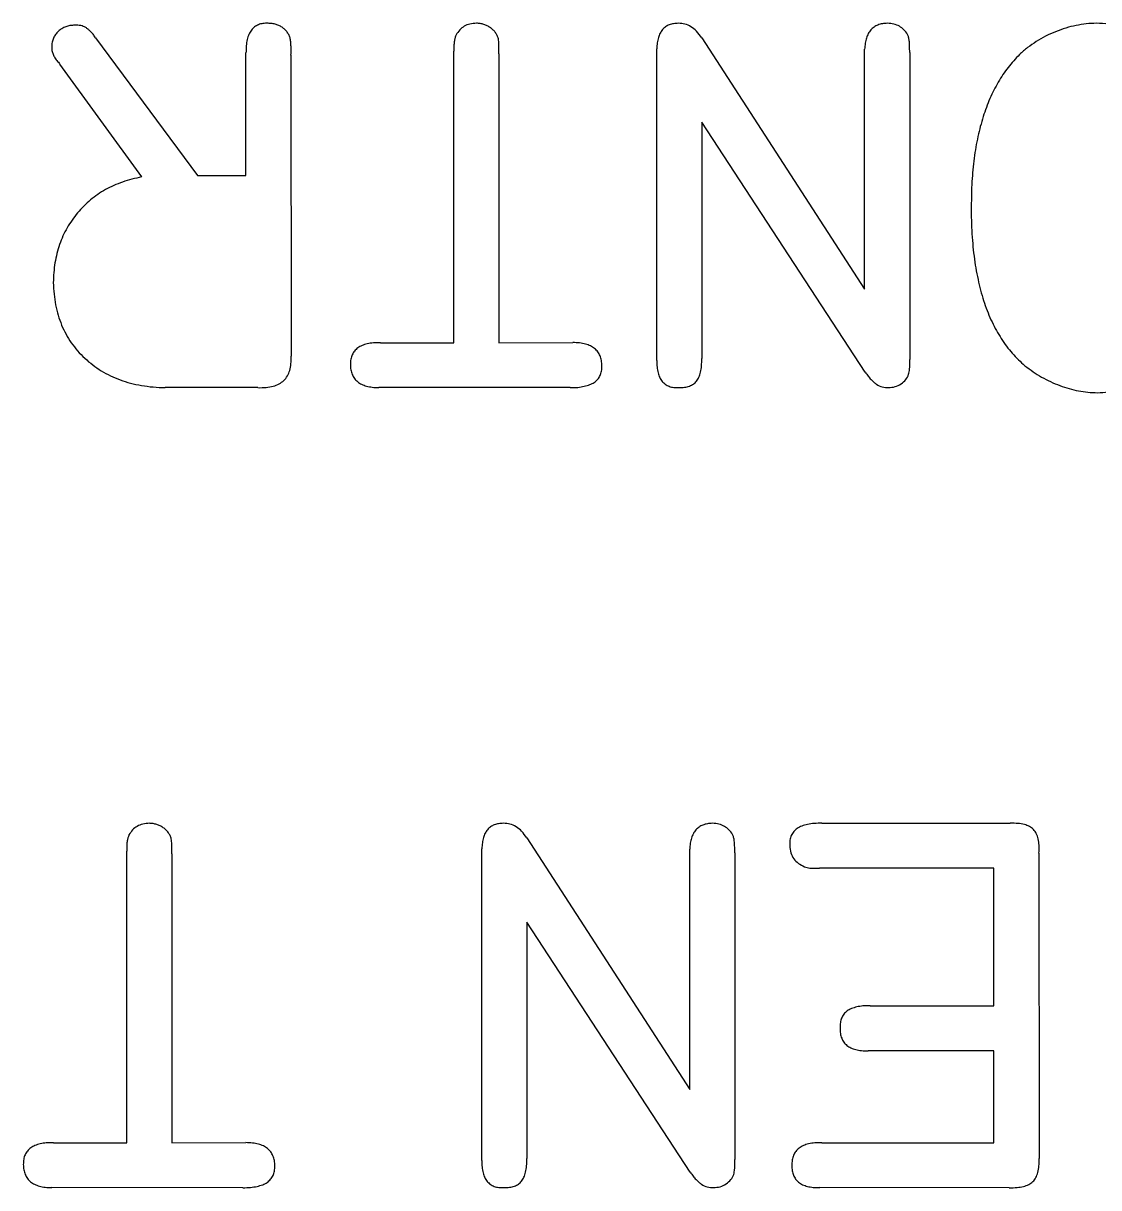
# Model space of a CAD drawing. Header units: inches. Extents: x -1 to 0.8, y -5.15 to 0.
# Drawn here: x 0.0142 to 0.398, y -2.4908 to -2.0751 of the extents above; entities that cross this region are included whole.
import ezdxf

# ---------------------------------------------------------------- set-up
doc = ezdxf.new("R2010")
doc.units = ezdxf.units.IN
doc.layers.get('0').update_dxf_attribs({"linetype": 'CONTINUOUS'})

msp = doc.modelspace()

# ---------------------------------------------------------------- linework, layer by layer
for p, q in [((0.03997, -2.0802, 0), (0.07634, -2.12937, 0)), ((0.25635, -2.08023, 0), (0.3145, -2.17006, 0)), ((0.09365, -2.12937, 0), (0.09365, -2.08561, 0)), ((0.10972, -2.08639, 0), (0.10975, -2.19389, 0)), ((0.16787, -2.18911, 0), (0.16787, -2.08496, 0)), ((0.18394, -2.08595, 0), (0.18394, -2.18911, 0)), ((0.24028, -2.19548, 0), (0.24031, -2.08414, 0)), ((0.3145, -2.17006, 0), (0.3145, -2.08434, 0)), ((0.33057, -2.08555, 0), (0.3306, -2.19508, 0)), ((0.05645, -2.12994, 0), (0.02718, -2.08966, 0)), ((0.25635, -2.11037, 0), (0.25638, -2.19474, 0)), ((0.3147, -2.19961, 0), (0.25635, -2.11037, 0)), ((0.07634, -2.12937, 0), (0.09365, -2.12937, 0)), ((0.14167, -2.18911, 0), (0.16787, -2.18911, 0)), ((0.18394, -2.18911, 0), (0.21036, -2.18908, 0)), ((0.09791, -2.20517, 0), (0.06483, -2.20515, 0)), ((0.20935, -2.20517, 0), (0.14111, -2.20515, 0)), ((0.39756, -2.20698, 0), (0.39758, -2.20696, 0)), ((0.29927, -2.36073, 0), (0.36649, -2.36073, 0)), ((0.17783, -2.48115, 0), (0.17786, -2.36981, 0)), ((0.19389, -2.3659, 0), (0.25205, -2.45573, 0)), ((0.05111, -2.47478, 0), (0.05111, -2.37063, 0)), ((0.06718, -2.37162, 0), (0.06718, -2.47478, 0)), ((0.25205, -2.45573, 0), (0.25205, -2.37001, 0)), ((0.26811, -2.37122, 0), (0.26814, -2.48075, 0)), ((0.37673, -2.37138, 0), (0.37676, -2.48038, 0)), ((0.36066, -2.3768, 0), (0.29832, -2.3768, 0)), ((0.36066, -2.4259, 0), (0.36066, -2.3768, 0)), ((0.19389, -2.39604, 0), (0.19392, -2.48041, 0)), ((0.25224, -2.48528, 0), (0.19389, -2.39604, 0)), ((0.31648, -2.4259, 0), (0.36066, -2.4259, 0)), ((0.36066, -2.44197, 0), (0.31572, -2.44197, 0)), ((0.36066, -2.47478, 0), (0.36066, -2.44197, 0)), ((0.02491, -2.47478, 0), (0.05111, -2.47478, 0)), ((0.06718, -2.47478, 0), (0.0936, -2.47475, 0)), ((0.29927, -2.47478, 0), (0.36066, -2.47478, 0)), ((0.09259, -2.49085, 0), (0.02435, -2.49082, 0)), ((0.36608, -2.49085, 0), (0.29849, -2.49082, 0))]:
    msp.add_line(p, q)
for points, knots in [([(0.03253, -2.07574, 0), (0.03196, -2.07578, 0), (0.03139, -2.07582, 0), (0.03083, -2.07591, 0), (0.03031, -2.076, 0), (0.0298, -2.07613, 0), (0.0293, -2.07631, 0), (0.02882, -2.07649, 0), (0.02835, -2.07671, 0), (0.02792, -2.07699, 0), (0.02748, -2.07726, 0), (0.02708, -2.07757, 0), (0.0267, -2.07792, 0), (0.02632, -2.07827, 0), (0.02598, -2.07866, 0), (0.02568, -2.07908, 0), (0.0254, -2.07949, 0), (0.02515, -2.07992, 0), (0.02495, -2.08038, 0), (0.02474, -2.08085, 0), (0.02457, -2.08135, 0), (0.02447, -2.08185, 0), (0.02436, -2.08238, 0), (0.02433, -2.08292, 0), (0.0243, -2.08346, 0)], [0, 0, 0, 0, 0.135725, 0.135725, 0.135725, 0.26129, 0.26129, 0.26129, 0.384102, 0.384102, 0.384102, 0.506106, 0.506106, 0.506106, 0.628917, 0.628917, 0.628917, 0.747851, 0.747851, 0.747851, 0.870992, 0.870992, 0.870992, 1, 1, 1, 1]), ([(0.03997, -2.0802, 0), (0.03968, -2.07978, 0), (0.03938, -2.07936, 0), (0.03906, -2.07897, 0), (0.03878, -2.07862, 0), (0.03848, -2.07829, 0), (0.03816, -2.07798, 0), (0.03788, -2.0777, 0), (0.03758, -2.07743, 0), (0.03728, -2.07718, 0), (0.03702, -2.07697, 0), (0.03675, -2.07677, 0), (0.03646, -2.07659, 0), (0.03591, -2.07626, 0), (0.0353, -2.07604, 0), (0.03468, -2.07591, 0), (0.03397, -2.07577, 0), (0.03325, -2.07576, 0), (0.03253, -2.07574, 0)], [0, 0, 0, 0, 0.167856, 0.167856, 0.167856, 0.314748, 0.314748, 0.314748, 0.444139, 0.444139, 0.444139, 0.555043, 0.555043, 0.555043, 0.763862, 0.763862, 0.763862, 1, 1, 1, 1]), ([(0.1016, -2.07506, 0), (0.10097, -2.07506, 0), (0.10033, -2.07506, 0), (0.0997, -2.07515, 0), (0.09915, -2.07522, 0), (0.09861, -2.07536, 0), (0.09809, -2.07557, 0), (0.0976, -2.07577, 0), (0.09712, -2.07603, 0), (0.09671, -2.07636, 0), (0.09629, -2.07669, 0), (0.09592, -2.07709, 0), (0.0956, -2.07752, 0), (0.09526, -2.07799, 0), (0.09497, -2.0785, 0), (0.09473, -2.07902, 0), (0.09446, -2.07961, 0), (0.09426, -2.08023, 0), (0.0941, -2.08086, 0), (0.09393, -2.08159, 0), (0.09383, -2.08233, 0), (0.09377, -2.08307, 0), (0.09369, -2.08391, 0), (0.09367, -2.08476, 0), (0.09365, -2.08561, 0)], [0, 0, 0, 0, 0.124646, 0.124646, 0.124646, 0.23419, 0.23419, 0.23419, 0.339077, 0.339077, 0.339077, 0.444245, 0.444245, 0.444245, 0.558359, 0.558359, 0.558359, 0.685896, 0.685896, 0.685896, 0.832567, 0.832567, 0.832567, 1, 1, 1, 1]), ([(0.10955, -2.08095, 0), (0.10944, -2.08052, 0), (0.10934, -2.08008, 0), (0.10918, -2.07967, 0), (0.10903, -2.07928, 0), (0.10882, -2.0789, 0), (0.10859, -2.07854, 0), (0.10835, -2.07818, 0), (0.10809, -2.07783, 0), (0.10779, -2.07752, 0), (0.10749, -2.07721, 0), (0.10716, -2.07693, 0), (0.1068, -2.07668, 0), (0.10644, -2.07641, 0), (0.10605, -2.07617, 0), (0.10564, -2.07597, 0), (0.10525, -2.07577, 0), (0.10483, -2.07562, 0), (0.1044, -2.07549, 0), (0.10396, -2.07535, 0), (0.1035, -2.07524, 0), (0.10304, -2.07518, 0), (0.10257, -2.07511, 0), (0.10208, -2.07509, 0), (0.1016, -2.07506, 0)], [0, 0, 0, 0, 0.123486, 0.123486, 0.123486, 0.242589, 0.242589, 0.242589, 0.362825, 0.362825, 0.362825, 0.484354, 0.484354, 0.484354, 0.610953, 0.610953, 0.610953, 0.735309, 0.735309, 0.735309, 0.865134, 0.865134, 0.865134, 1, 1, 1, 1]), ([(0.17593, -2.07506, 0), (0.17513, -2.07511, 0), (0.17433, -2.07516, 0), (0.17356, -2.07535, 0), (0.17287, -2.07551, 0), (0.1722, -2.07578, 0), (0.17158, -2.07614, 0), (0.17097, -2.07649, 0), (0.17041, -2.07693, 0), (0.16994, -2.07744, 0), (0.16945, -2.07798, 0), (0.16905, -2.0786, 0), (0.16866, -2.07922, 0)], [0, 0, 0, 0, 0.2716251, 0.2716251, 0.2716251, 0.5137068, 0.5137068, 0.5137068, 0.7514045, 0.7514045, 0.7514045, 1, 1, 1, 1]), ([(0.18377, -2.08061, 0), (0.18364, -2.08021, 0), (0.18352, -2.07982, 0), (0.18334, -2.07945, 0), (0.18317, -2.07908, 0), (0.18296, -2.07873, 0), (0.18272, -2.0784, 0), (0.18248, -2.07807, 0), (0.18222, -2.07775, 0), (0.18193, -2.07747, 0), (0.18162, -2.07716, 0), (0.18127, -2.0769, 0), (0.18091, -2.07665, 0), (0.18055, -2.0764, 0), (0.18017, -2.07616, 0), (0.17978, -2.07597, 0), (0.17939, -2.07578, 0), (0.17898, -2.07562, 0), (0.17856, -2.07549, 0), (0.17815, -2.07535, 0), (0.17772, -2.07524, 0), (0.17729, -2.07518, 0), (0.17684, -2.07511, 0), (0.17639, -2.07508, 0), (0.17593, -2.07506, 0)], [0, 0, 0, 0, 0.120075, 0.120075, 0.120075, 0.238469, 0.238469, 0.238469, 0.3575, 0.3575, 0.3575, 0.484643, 0.484643, 0.484643, 0.612941, 0.612941, 0.612941, 0.740114, 0.740114, 0.740114, 0.867525, 0.867525, 0.867525, 1, 1, 1, 1]), ([(0.24803, -2.07506, 0), (0.24744, -2.07509, 0), (0.24686, -2.07511, 0), (0.24628, -2.0752, 0), (0.24576, -2.07529, 0), (0.24524, -2.07543, 0), (0.24475, -2.07563, 0), (0.24428, -2.07581, 0), (0.24383, -2.07605, 0), (0.24342, -2.07634, 0), (0.24302, -2.07662, 0), (0.24266, -2.07695, 0), (0.24235, -2.07733, 0), (0.24202, -2.07772, 0), (0.24173, -2.07815, 0), (0.2415, -2.0786, 0), (0.24124, -2.0791, 0), (0.24104, -2.07964, 0), (0.24088, -2.08018, 0), (0.2407, -2.08078, 0), (0.24057, -2.0814, 0), (0.24048, -2.08202, 0), (0.24038, -2.08272, 0), (0.24035, -2.08343, 0), (0.24031, -2.08414, 0)], [0, 0, 0, 0, 0.1298231, 0.1298231, 0.1298231, 0.2467963, 0.2467963, 0.2467963, 0.3579061, 0.3579061, 0.3579061, 0.4657329, 0.4657329, 0.4657329, 0.5786125, 0.5786125, 0.5786125, 0.7041886, 0.7041886, 0.7041886, 0.8429641, 0.8429641, 0.8429641, 1, 1, 1, 1]), ([(0.25635, -2.08023, 0), (0.25577, -2.07942, 0), (0.2552, -2.0786, 0), (0.25451, -2.07789, 0), (0.25392, -2.07728, 0), (0.25324, -2.07674, 0), (0.2525, -2.07628, 0), (0.25182, -2.07586, 0), (0.25109, -2.07551, 0), (0.25032, -2.07532, 0), (0.24958, -2.07513, 0), (0.24881, -2.0751, 0), (0.24803, -2.07506, 0)], [0, 0, 0, 0, 0.290623, 0.290623, 0.290623, 0.542214, 0.542214, 0.542214, 0.774801, 0.774801, 0.774801, 1, 1, 1, 1]), ([(0.32265, -2.07506, 0), (0.32203, -2.0751, 0), (0.32142, -2.07513, 0), (0.32081, -2.07523, 0), (0.32026, -2.07533, 0), (0.31972, -2.07547, 0), (0.3192, -2.07569, 0), (0.31872, -2.07588, 0), (0.31827, -2.07613, 0), (0.31784, -2.07642, 0), (0.31741, -2.07671, 0), (0.31702, -2.07705, 0), (0.31668, -2.07744, 0), (0.31634, -2.07783, 0), (0.31605, -2.07828, 0), (0.3158, -2.07874, 0), (0.31553, -2.07925, 0), (0.3153, -2.07978, 0), (0.31512, -2.08032, 0), (0.31493, -2.08093, 0), (0.31479, -2.08156, 0), (0.3147, -2.08219, 0), (0.3146, -2.0829, 0), (0.31455, -2.08362, 0), (0.3145, -2.08434, 0)], [0, 0, 0, 0, 0.1321297, 0.1321297, 0.1321297, 0.2519661, 0.2519661, 0.2519661, 0.3624636, 0.3624636, 0.3624636, 0.4729056, 0.4729056, 0.4729056, 0.5851871, 0.5851871, 0.5851871, 0.7085114, 0.7085114, 0.7085114, 0.8455128, 0.8455128, 0.8455128, 1, 1, 1, 1]), ([(0.3298, -2.07902, 0), (0.3294, -2.07844, 0), (0.329, -2.07786, 0), (0.3285, -2.07735, 0), (0.32803, -2.07687, 0), (0.32748, -2.07647, 0), (0.32689, -2.07614, 0), (0.32628, -2.0758, 0), (0.32562, -2.07554, 0), (0.32494, -2.07537, 0), (0.32419, -2.07519, 0), (0.32342, -2.07513, 0), (0.32265, -2.07506, 0)], [0, 0, 0, 0, 0.247683, 0.247683, 0.247683, 0.484068, 0.484068, 0.484068, 0.729372, 0.729372, 0.729372, 1, 1, 1, 1]), ([(0.39718, -2.07506, 0), (0.39598, -2.0751, 0), (0.39478, -2.07514, 0), (0.39359, -2.07526, 0), (0.39237, -2.07539, 0), (0.39117, -2.07561, 0), (0.38997, -2.07586, 0), (0.38874, -2.07611, 0), (0.38752, -2.0764, 0), (0.38632, -2.07676, 0), (0.38508, -2.07713, 0), (0.38387, -2.07758, 0), (0.38267, -2.07806, 0), (0.38146, -2.07855, 0), (0.38026, -2.07908, 0), (0.37911, -2.07967, 0), (0.37796, -2.08026, 0), (0.37686, -2.08091, 0), (0.37577, -2.0816, 0), (0.3747, -2.08227, 0), (0.37365, -2.08297, 0), (0.37266, -2.08375, 0), (0.37166, -2.08452, 0), (0.37072, -2.08536, 0), (0.36977, -2.08621, 0)], [0, 0, 0, 0, 0.118981, 0.118981, 0.118981, 0.240318, 0.240318, 0.240318, 0.364646, 0.364646, 0.364646, 0.49276, 0.49276, 0.49276, 0.622125, 0.622125, 0.622125, 0.749523, 0.749523, 0.749523, 0.874592, 0.874592, 0.874592, 1, 1, 1, 1]), ([(0.43016, -2.09133, 0), (0.42916, -2.09017, 0), (0.42816, -2.08901, 0), (0.42708, -2.08793, 0), (0.42598, -2.08684, 0), (0.4248, -2.08583, 0), (0.42357, -2.08488, 0), (0.42231, -2.0839, 0), (0.42101, -2.08298, 0), (0.41967, -2.08213, 0), (0.41827, -2.08125, 0), (0.41682, -2.08044, 0), (0.41534, -2.0797, 0), (0.41386, -2.07896, 0), (0.41234, -2.0783, 0), (0.41078, -2.07772, 0), (0.4093, -2.07717, 0), (0.40779, -2.0767, 0), (0.40626, -2.07631, 0), (0.40476, -2.07592, 0), (0.40324, -2.0756, 0), (0.40171, -2.0754, 0), (0.40021, -2.07521, 0), (0.39869, -2.07514, 0), (0.39718, -2.07506, 0)], [0, 0, 0, 0, 0.121113, 0.121113, 0.121113, 0.243963, 0.243963, 0.243963, 0.369981, 0.369981, 0.369981, 0.501105, 0.501105, 0.501105, 0.632263, 0.632263, 0.632263, 0.757497, 0.757497, 0.757497, 0.880131, 0.880131, 0.880131, 1, 1, 1, 1]), ([(0.10972, -2.08639, 0), (0.10973, -2.08562, 0), (0.10975, -2.08484, 0), (0.10975, -2.08406, 0), (0.10974, -2.08357, 0), (0.10973, -2.08308, 0), (0.10972, -2.08259, 0), (0.10971, -2.08228, 0), (0.1097, -2.08198, 0), (0.10966, -2.08168, 0), (0.10963, -2.08144, 0), (0.10959, -2.08119, 0), (0.10955, -2.08095, 0)], [0, 0, 0, 0, 0.428028, 0.428028, 0.428028, 0.697539, 0.697539, 0.697539, 0.863684, 0.863684, 0.863684, 1, 1, 1, 1]), ([(0.16866, -2.07922, 0), (0.16853, -2.07955, 0), (0.1684, -2.07988, 0), (0.1683, -2.08021, 0), (0.16819, -2.08056, 0), (0.1681, -2.08092, 0), (0.16804, -2.08129, 0), (0.16796, -2.08177, 0), (0.16792, -2.08226, 0), (0.1679, -2.08276, 0), (0.16787, -2.08349, 0), (0.16787, -2.08423, 0), (0.16787, -2.08496, 0)], [0, 0, 0, 0, 0.180688, 0.180688, 0.180688, 0.369676, 0.369676, 0.369676, 0.62249, 0.62249, 0.62249, 1, 1, 1, 1]), ([(0.18394, -2.08595, 0), (0.18395, -2.08524, 0), (0.18397, -2.08452, 0), (0.18397, -2.0838, 0), (0.18396, -2.08336, 0), (0.18396, -2.08292, 0), (0.18394, -2.08247, 0), (0.18393, -2.08216, 0), (0.18391, -2.08185, 0), (0.18388, -2.08154, 0), (0.18385, -2.08123, 0), (0.18381, -2.08092, 0), (0.18377, -2.08061, 0)], [0, 0, 0, 0, 0.401467, 0.401467, 0.401467, 0.649783, 0.649783, 0.649783, 0.824414, 0.824414, 0.824414, 1, 1, 1, 1]), ([(0.33057, -2.08555, 0), (0.33057, -2.08471, 0), (0.33056, -2.08388, 0), (0.33054, -2.08304, 0), (0.33052, -2.08246, 0), (0.3305, -2.08189, 0), (0.33043, -2.08131, 0), (0.33037, -2.08089, 0), (0.33029, -2.08048, 0), (0.33017, -2.08007, 0), (0.33007, -2.07971, 0), (0.32994, -2.07937, 0), (0.3298, -2.07902, 0)], [0, 0, 0, 0, 0.379232, 0.379232, 0.379232, 0.640476, 0.640476, 0.640476, 0.832404, 0.832404, 0.832404, 1, 1, 1, 1]), ([(0.0243, -2.08346, 0), (0.02432, -2.0839, 0), (0.02434, -2.08434, 0), (0.02441, -2.08476, 0), (0.02448, -2.08522, 0), (0.02461, -2.08567, 0), (0.02478, -2.08609, 0), (0.02496, -2.08655, 0), (0.02519, -2.08698, 0), (0.02546, -2.0874, 0), (0.02575, -2.08785, 0), (0.02608, -2.08827, 0), (0.02642, -2.0887, 0)], [0, 0, 0, 0, 0.226314, 0.226314, 0.226314, 0.465329, 0.465329, 0.465329, 0.719634, 0.719634, 0.719634, 1, 1, 1, 1]), ([(0.36977, -2.08621, 0), (0.36838, -2.08771, 0), (0.36699, -2.08921, 0), (0.36573, -2.09082, 0), (0.36442, -2.09247, 0), (0.36325, -2.09423, 0), (0.36219, -2.09605, 0), (0.36109, -2.09794, 0), (0.36009, -2.0999, 0), (0.35922, -2.10191, 0), (0.3583, -2.10402, 0), (0.35751, -2.10619, 0), (0.35682, -2.10838, 0), (0.35608, -2.11072, 0), (0.35544, -2.11309, 0), (0.35492, -2.11548, 0), (0.35437, -2.11803, 0), (0.35394, -2.12061, 0), (0.35359, -2.1232, 0), (0.35323, -2.12598, 0), (0.35296, -2.12876, 0), (0.3528, -2.13155, 0), (0.35263, -2.13453, 0), (0.35259, -2.13752, 0), (0.35255, -2.14051, 0)], [0, 0, 0, 0, 0.104917, 0.104917, 0.104917, 0.212948, 0.212948, 0.212948, 0.325254, 0.325254, 0.325254, 0.443443, 0.443443, 0.443443, 0.569143, 0.569143, 0.569143, 0.703178, 0.703178, 0.703178, 0.846557, 0.846557, 0.846557, 1, 1, 1, 1]), ([(0.02642, -2.0887, 0), (0.0266, -2.08888, 0), (0.02678, -2.08906, 0), (0.02693, -2.08926, 0), (0.02702, -2.08939, 0), (0.0271, -2.08952, 0), (0.02718, -2.08966, 0)], [0, 0, 0, 0, 0.617839, 0.617839, 0.617839, 1, 1, 1, 1]), ([(0.05645, -2.12994, 0), (0.05528, -2.13019, 0), (0.05411, -2.13043, 0), (0.05295, -2.13073, 0), (0.05182, -2.13102, 0), (0.05071, -2.13136, 0), (0.04961, -2.13175, 0), (0.04855, -2.13212, 0), (0.0475, -2.13254, 0), (0.04647, -2.13299, 0), (0.04546, -2.13344, 0), (0.04447, -2.13392, 0), (0.0435, -2.13446, 0), (0.04256, -2.13499, 0), (0.04165, -2.13557, 0), (0.04076, -2.13619, 0), (0.03987, -2.1368, 0), (0.03899, -2.13745, 0), (0.03816, -2.13814, 0), (0.03732, -2.13883, 0), (0.03652, -2.13955, 0), (0.03575, -2.14032, 0), (0.03498, -2.14109, 0), (0.03424, -2.14191, 0), (0.03355, -2.14275, 0), (0.03285, -2.14359, 0), (0.03219, -2.14446, 0), (0.03157, -2.14535, 0), (0.03094, -2.14624, 0), (0.03035, -2.14715, 0), (0.02981, -2.1481, 0), (0.02927, -2.14904, 0), (0.02879, -2.15002, 0), (0.02834, -2.15101, 0), (0.02789, -2.152, 0), (0.02748, -2.15301, 0), (0.02713, -2.15404, 0), (0.02676, -2.15508, 0), (0.02646, -2.15615, 0), (0.02619, -2.15723, 0), (0.02592, -2.15834, 0), (0.02567, -2.15945, 0), (0.02548, -2.16057, 0), (0.02529, -2.16172, 0), (0.02515, -2.16288, 0), (0.02506, -2.16405, 0), (0.02497, -2.16525, 0), (0.02493, -2.16646, 0), (0.02489, -2.16767, 0)], [0, 0, 0, 0, 0.066714, 0.066714, 0.066714, 0.131686, 0.131686, 0.131686, 0.194568, 0.194568, 0.194568, 0.256276, 0.256276, 0.256276, 0.316622, 0.316622, 0.316622, 0.377186, 0.377186, 0.377186, 0.437587, 0.437587, 0.437587, 0.498732, 0.498732, 0.498732, 0.559614, 0.559614, 0.559614, 0.620242, 0.620242, 0.620242, 0.681007, 0.681007, 0.681007, 0.741738, 0.741738, 0.741738, 0.803735, 0.803735, 0.803735, 0.867258, 0.867258, 0.867258, 0.932516, 0.932516, 0.932516, 1, 1, 1, 1]), ([(0.35255, -2.14051, 0), (0.35255, -2.14217, 0), (0.35256, -2.14383, 0), (0.3526, -2.14549, 0), (0.35264, -2.14709, 0), (0.3527, -2.14868, 0), (0.3528, -2.15027, 0), (0.35289, -2.1518, 0), (0.35302, -2.15333, 0), (0.35317, -2.15486, 0), (0.35331, -2.15633, 0), (0.35348, -2.1578, 0), (0.35368, -2.15927, 0), (0.35387, -2.16068, 0), (0.3541, -2.16208, 0), (0.35436, -2.16348, 0), (0.3546, -2.16483, 0), (0.35488, -2.16617, 0), (0.35518, -2.1675, 0), (0.35547, -2.16879, 0), (0.35578, -2.17007, 0), (0.35614, -2.17135, 0), (0.35648, -2.17257, 0), (0.35686, -2.17379, 0), (0.35727, -2.17499, 0), (0.35766, -2.17616, 0), (0.35809, -2.17731, 0), (0.35854, -2.17845, 0), (0.35898, -2.17954, 0), (0.35945, -2.18063, 0), (0.35996, -2.1817, 0), (0.36045, -2.18274, 0), (0.36098, -2.18377, 0), (0.36154, -2.18478, 0), (0.36208, -2.18576, 0), (0.36266, -2.18672, 0), (0.36327, -2.18767, 0), (0.36386, -2.18859, 0), (0.3645, -2.1895, 0), (0.36516, -2.19038, 0), (0.36581, -2.19124, 0), (0.36649, -2.19208, 0), (0.3672, -2.1929, 0), (0.36789, -2.1937, 0), (0.36861, -2.19448, 0), (0.36938, -2.19522, 0), (0.37013, -2.19595, 0), (0.37093, -2.19665, 0), (0.37172, -2.19734, 0)], [0, 0, 0, 0, 0.080424, 0.080424, 0.080424, 0.157711, 0.157711, 0.157711, 0.231972, 0.231972, 0.231972, 0.303725, 0.303725, 0.303725, 0.372685, 0.372685, 0.372685, 0.438908, 0.438908, 0.438908, 0.502962, 0.502962, 0.502962, 0.564675, 0.564675, 0.564675, 0.624091, 0.624091, 0.624091, 0.681389, 0.681389, 0.681389, 0.737383, 0.737383, 0.737383, 0.791688, 0.791688, 0.791688, 0.84518, 0.84518, 0.84518, 0.897488, 0.897488, 0.897488, 0.948885, 0.948885, 0.948885, 1, 1, 1, 1]), ([(0.02489, -2.16767, 0), (0.02495, -2.16904, 0), (0.02501, -2.17041, 0), (0.02515, -2.17177, 0), (0.02527, -2.17307, 0), (0.02546, -2.17436, 0), (0.02571, -2.17564, 0), (0.02595, -2.17688, 0), (0.02625, -2.17811, 0), (0.02662, -2.17932, 0), (0.02697, -2.1805, 0), (0.02739, -2.18166, 0), (0.02786, -2.1828, 0), (0.02832, -2.18392, 0), (0.02884, -2.18502, 0), (0.02942, -2.18608, 0), (0.02999, -2.18714, 0), (0.03062, -2.18815, 0), (0.03131, -2.18914, 0), (0.032, -2.19013, 0), (0.03275, -2.19108, 0), (0.03355, -2.19199, 0), (0.03436, -2.19292, 0), (0.03522, -2.19381, 0), (0.03612, -2.19465, 0), (0.03702, -2.1955, 0), (0.03797, -2.1963, 0), (0.03895, -2.19706, 0), (0.03993, -2.19781, 0), (0.04095, -2.19851, 0), (0.042, -2.19915, 0), (0.04307, -2.1998, 0), (0.04416, -2.20039, 0), (0.04528, -2.20093, 0), (0.04642, -2.20148, 0), (0.04758, -2.20197, 0), (0.04876, -2.2024, 0), (0.04997, -2.20285, 0), (0.0512, -2.20324, 0), (0.05244, -2.20356, 0), (0.05374, -2.2039, 0), (0.05505, -2.20416, 0), (0.05637, -2.20438, 0), (0.05774, -2.20461, 0), (0.05912, -2.2048, 0), (0.0605, -2.20492, 0), (0.06194, -2.20504, 0), (0.06338, -2.2051, 0), (0.06483, -2.20515, 0)], [0, 0, 0, 0, 0.0669727, 0.0669727, 0.0669727, 0.1307982, 0.1307982, 0.1307982, 0.1925162, 0.1925162, 0.1925162, 0.2527372, 0.2527372, 0.2527372, 0.3119187, 0.3119187, 0.3119187, 0.3705084, 0.3705084, 0.3705084, 0.4296199, 0.4296199, 0.4296199, 0.4899326, 0.4899326, 0.4899326, 0.5504352, 0.5504352, 0.5504352, 0.6107883, 0.6107883, 0.6107883, 0.6716412, 0.6716412, 0.6716412, 0.7332023, 0.7332023, 0.7332023, 0.7960413, 0.7960413, 0.7960413, 0.8614991, 0.8614991, 0.8614991, 0.9293717, 0.9293717, 0.9293717, 1, 1, 1, 1]), ([(0.14167, -2.18911, 0), (0.14083, -2.18912, 0), (0.13998, -2.18912, 0), (0.13913, -2.18919, 0), (0.1384, -2.18926, 0), (0.13767, -2.18937, 0), (0.13696, -2.18953, 0), (0.13632, -2.18968, 0), (0.13569, -2.18987, 0), (0.13509, -2.19013, 0), (0.13456, -2.19035, 0), (0.13406, -2.19064, 0), (0.13359, -2.19098, 0), (0.13315, -2.19129, 0), (0.13274, -2.19166, 0), (0.1324, -2.19208, 0), (0.13207, -2.19248, 0), (0.1318, -2.19293, 0), (0.13158, -2.19341, 0), (0.13135, -2.19391, 0), (0.13117, -2.19445, 0), (0.13107, -2.19499, 0), (0.13096, -2.1956, 0), (0.13095, -2.19621, 0), (0.13093, -2.19683, 0)], [0, 0, 0, 0, 0.168067, 0.168067, 0.168067, 0.313873, 0.313873, 0.313873, 0.443459, 0.443459, 0.443459, 0.557405, 0.557405, 0.557405, 0.664641, 0.664641, 0.664641, 0.767971, 0.767971, 0.767971, 0.878026, 0.878026, 0.878026, 1, 1, 1, 1]), ([(0.22071, -2.19742, 0), (0.22068, -2.19677, 0), (0.22066, -2.19611, 0), (0.22054, -2.19547, 0), (0.22043, -2.1949, 0), (0.22025, -2.19434, 0), (0.22003, -2.1938, 0), (0.21982, -2.19329, 0), (0.21957, -2.1928, 0), (0.21924, -2.19236, 0), (0.21891, -2.19193, 0), (0.21851, -2.19154, 0), (0.21808, -2.1912, 0), (0.21763, -2.19084, 0), (0.21715, -2.19052, 0), (0.21664, -2.19027, 0), (0.21607, -2.18999, 0), (0.21547, -2.18978, 0), (0.21485, -2.18962, 0), (0.21417, -2.18943, 0), (0.21347, -2.1893, 0), (0.21276, -2.18922, 0), (0.21196, -2.18913, 0), (0.21116, -2.18911, 0), (0.21036, -2.18908, 0)], [0, 0, 0, 0, 0.129367, 0.129367, 0.129367, 0.244583, 0.244583, 0.244583, 0.353255, 0.353255, 0.353255, 0.461557, 0.461557, 0.461557, 0.575019, 0.575019, 0.575019, 0.700289, 0.700289, 0.700289, 0.84096, 0.84096, 0.84096, 1, 1, 1, 1]), ([(0.09791, -2.20517, 0), (0.0989, -2.20518, 0), (0.09988, -2.20518, 0), (0.10086, -2.20509, 0), (0.10171, -2.20501, 0), (0.10256, -2.20487, 0), (0.10338, -2.20464, 0), (0.10411, -2.20444, 0), (0.10481, -2.20417, 0), (0.10548, -2.20382, 0), (0.10609, -2.20349, 0), (0.10667, -2.20308, 0), (0.10717, -2.2026, 0), (0.10767, -2.20213, 0), (0.1081, -2.20158, 0), (0.10845, -2.20099, 0), (0.10881, -2.20037, 0), (0.10909, -2.1997, 0), (0.10929, -2.19901, 0), (0.10952, -2.19823, 0), (0.10966, -2.19744, 0), (0.10972, -2.19663, 0), (0.10979, -2.19572, 0), (0.10977, -2.1948, 0), (0.10975, -2.19389, 0)], [0, 0, 0, 0, 0.1538398, 0.1538398, 0.1538398, 0.2869479, 0.2869479, 0.2869479, 0.4039417, 0.4039417, 0.4039417, 0.5126007, 0.5126007, 0.5126007, 0.6195006, 0.6195006, 0.6195006, 0.7316047, 0.7316047, 0.7316047, 0.8572085, 0.8572085, 0.8572085, 1, 1, 1, 1]), ([(0.24823, -2.20515, 0), (0.2489, -2.20513, 0), (0.24957, -2.20512, 0), (0.25024, -2.20503, 0), (0.25083, -2.20495, 0), (0.25141, -2.20482, 0), (0.25196, -2.20461, 0), (0.25246, -2.20442, 0), (0.25294, -2.20418, 0), (0.25338, -2.20387, 0), (0.25379, -2.20358, 0), (0.25416, -2.20322, 0), (0.25448, -2.20283, 0), (0.25482, -2.2024, 0), (0.2551, -2.20193, 0), (0.25533, -2.20144, 0), (0.25559, -2.20086, 0), (0.25578, -2.20025, 0), (0.25592, -2.19963, 0), (0.25609, -2.19889, 0), (0.2562, -2.19815, 0), (0.25626, -2.1974, 0), (0.25634, -2.19651, 0), (0.25636, -2.19562, 0), (0.25638, -2.19474, 0)], [0, 0, 0, 0, 0.130999, 0.130999, 0.130999, 0.246717, 0.246717, 0.246717, 0.350533, 0.350533, 0.350533, 0.449564, 0.449564, 0.449564, 0.555403, 0.555403, 0.555403, 0.679484, 0.679484, 0.679484, 0.826682, 0.826682, 0.826682, 1, 1, 1, 1]), ([(0.3302, -2.20039, 0), (0.33028, -2.20011, 0), (0.33037, -2.19983, 0), (0.33043, -2.19955, 0), (0.33049, -2.19924, 0), (0.33052, -2.19893, 0), (0.33054, -2.19861, 0), (0.33057, -2.19815, 0), (0.33057, -2.19769, 0), (0.33057, -2.19723, 0), (0.33057, -2.19651, 0), (0.33058, -2.19579, 0), (0.3306, -2.19508, 0)], [0, 0, 0, 0, 0.164011, 0.164011, 0.164011, 0.339607, 0.339607, 0.339607, 0.5985, 0.5985, 0.5985, 1, 1, 1, 1]), ([(0.39756, -2.20698, 0), (0.39888, -2.20692, 0), (0.4002, -2.20685, 0), (0.40151, -2.2067, 0), (0.40283, -2.20655, 0), (0.40414, -2.20632, 0), (0.40544, -2.20602, 0), (0.40679, -2.20571, 0), (0.40812, -2.20533, 0), (0.40943, -2.20489, 0), (0.41078, -2.20444, 0), (0.41211, -2.20394, 0), (0.41342, -2.20336, 0), (0.41474, -2.20279, 0), (0.41603, -2.20214, 0), (0.41729, -2.20144, 0), (0.41852, -2.20076, 0), (0.41972, -2.20002, 0), (0.42088, -2.19923, 0), (0.42204, -2.19845, 0), (0.42317, -2.19762, 0), (0.42425, -2.19672, 0), (0.42531, -2.19583, 0), (0.42632, -2.19487, 0), (0.42733, -2.19392, 0)], [0, 0, 0, 0, 0.1189, 0.1189, 0.1189, 0.238815, 0.238815, 0.238815, 0.363412, 0.363412, 0.363412, 0.491768, 0.491768, 0.491768, 0.621792, 0.621792, 0.621792, 0.748494, 0.748494, 0.748494, 0.874822, 0.874822, 0.874822, 1, 1, 1, 1]), ([(0.13093, -2.19683, 0), (0.13096, -2.19749, 0), (0.13098, -2.19814, 0), (0.1311, -2.19878, 0), (0.13121, -2.19935, 0), (0.13139, -2.19991, 0), (0.13161, -2.20045, 0), (0.13182, -2.20096, 0), (0.13208, -2.20145, 0), (0.1324, -2.20189, 0), (0.13272, -2.20233, 0), (0.13311, -2.20271, 0), (0.13353, -2.20305, 0), (0.13397, -2.20341, 0), (0.13445, -2.20371, 0), (0.13495, -2.20396, 0), (0.13551, -2.20424, 0), (0.1361, -2.20444, 0), (0.1367, -2.20461, 0), (0.13737, -2.20479, 0), (0.13805, -2.20492, 0), (0.13874, -2.205, 0), (0.13953, -2.2051, 0), (0.14032, -2.20512, 0), (0.14111, -2.20515, 0)], [0, 0, 0, 0, 0.130829, 0.130829, 0.130829, 0.247349, 0.247349, 0.247349, 0.357249, 0.357249, 0.357249, 0.465448, 0.465448, 0.465448, 0.577582, 0.577582, 0.577582, 0.702496, 0.702496, 0.702496, 0.841047, 0.841047, 0.841047, 1, 1, 1, 1]), ([(0.20935, -2.20517, 0), (0.21027, -2.20516, 0), (0.21118, -2.20515, 0), (0.21208, -2.20506, 0), (0.21286, -2.20499, 0), (0.21364, -2.20487, 0), (0.2144, -2.20469, 0), (0.21507, -2.20454, 0), (0.21574, -2.20435, 0), (0.21638, -2.2041, 0), (0.21694, -2.20388, 0), (0.21747, -2.20361, 0), (0.21797, -2.20328, 0), (0.21842, -2.20297, 0), (0.21884, -2.2026, 0), (0.21921, -2.20218, 0), (0.21956, -2.20177, 0), (0.21986, -2.20133, 0), (0.22009, -2.20085, 0), (0.22032, -2.20035, 0), (0.22048, -2.19981, 0), (0.22057, -2.19926, 0), (0.22067, -2.19866, 0), (0.22069, -2.19804, 0), (0.22071, -2.19742, 0)], [0, 0, 0, 0, 0.174047, 0.174047, 0.174047, 0.323777, 0.323777, 0.323777, 0.455577, 0.455577, 0.455577, 0.569309, 0.569309, 0.569309, 0.675346, 0.675346, 0.675346, 0.776885, 0.776885, 0.776885, 0.882429, 0.882429, 0.882429, 1, 1, 1, 1]), ([(0.24028, -2.19548, 0), (0.2403, -2.19626, 0), (0.24031, -2.19704, 0), (0.2404, -2.19782, 0), (0.24047, -2.19851, 0), (0.24059, -2.19919, 0), (0.24076, -2.19986, 0), (0.24091, -2.20044, 0), (0.2411, -2.20101, 0), (0.24136, -2.20155, 0), (0.24159, -2.20205, 0), (0.24188, -2.20252, 0), (0.24223, -2.20294, 0), (0.24256, -2.20333, 0), (0.24293, -2.20367, 0), (0.24334, -2.20396, 0), (0.24376, -2.20426, 0), (0.24423, -2.20451, 0), (0.24472, -2.20469, 0), (0.24524, -2.20489, 0), (0.24579, -2.20502, 0), (0.24634, -2.20509, 0), (0.24696, -2.20517, 0), (0.2476, -2.20516, 0), (0.24823, -2.20515, 0)], [0, 0, 0, 0, 0.1620798, 0.1620798, 0.1620798, 0.3049884, 0.3049884, 0.3049884, 0.4291548, 0.4291548, 0.4291548, 0.5424101, 0.5424101, 0.5424101, 0.64608, 0.64608, 0.64608, 0.7544287, 0.7544287, 0.7544287, 0.8690734, 0.8690734, 0.8690734, 1, 1, 1, 1]), ([(0.37172, -2.19734, 0), (0.37268, -2.19807, 0), (0.37364, -2.1988, 0), (0.37464, -2.19949, 0), (0.37562, -2.20017, 0), (0.37663, -2.2008, 0), (0.37766, -2.20138, 0), (0.3787, -2.20197, 0), (0.37975, -2.20252, 0), (0.38083, -2.20302, 0), (0.38191, -2.20353, 0), (0.38302, -2.20399, 0), (0.38414, -2.20441, 0), (0.38525, -2.20482, 0), (0.38637, -2.20519, 0), (0.38751, -2.20551, 0), (0.38862, -2.20583, 0), (0.38974, -2.20609, 0), (0.39087, -2.20631, 0), (0.39198, -2.20652, 0), (0.39309, -2.20669, 0), (0.39421, -2.20679, 0), (0.39533, -2.20689, 0), (0.39645, -2.20692, 0), (0.39758, -2.20696, 0)], [0, 0, 0, 0, 0.128897, 0.128897, 0.128897, 0.256024, 0.256024, 0.256024, 0.383031, 0.383031, 0.383031, 0.510763, 0.510763, 0.510763, 0.636864, 0.636864, 0.636864, 0.759967, 0.759967, 0.759967, 0.880017, 0.880017, 0.880017, 1, 1, 1, 1]), ([(0.3147, -2.19961, 0), (0.31504, -2.20009, 0), (0.31539, -2.20058, 0), (0.31575, -2.20105, 0), (0.31607, -2.20146, 0), (0.31641, -2.20187, 0), (0.31677, -2.20226, 0), (0.31708, -2.2026, 0), (0.31741, -2.20292, 0), (0.31776, -2.20322, 0), (0.31806, -2.20349, 0), (0.31838, -2.20373, 0), (0.31872, -2.20396, 0), (0.31934, -2.20437, 0), (0.32003, -2.20471, 0), (0.32075, -2.20489, 0), (0.3215, -2.20508, 0), (0.32227, -2.20511, 0), (0.32304, -2.20515, 0)], [0, 0, 0, 0, 0.169217, 0.169217, 0.169217, 0.3203, 0.3203, 0.3203, 0.451757, 0.451757, 0.451757, 0.567066, 0.567066, 0.567066, 0.78044, 0.78044, 0.78044, 1, 1, 1, 1]), ([(0.32304, -2.20515, 0), (0.32383, -2.20508, 0), (0.32462, -2.20502, 0), (0.32536, -2.20481, 0), (0.32611, -2.20459, 0), (0.32682, -2.20423, 0), (0.32749, -2.20379, 0), (0.32813, -2.20337, 0), (0.32873, -2.20288, 0), (0.32918, -2.20229, 0), (0.32961, -2.20172, 0), (0.32991, -2.20106, 0), (0.3302, -2.20039, 0)], [0, 0, 0, 0, 0.257226, 0.257226, 0.257226, 0.515442, 0.515442, 0.515442, 0.763924, 0.763924, 0.763924, 1, 1, 1, 1]), ([(0.05917, -2.36073, 0), (0.05837, -2.36078, 0), (0.05757, -2.36083, 0), (0.0568, -2.36102, 0), (0.05611, -2.36118, 0), (0.05544, -2.36145, 0), (0.05482, -2.36181, 0), (0.05421, -2.36216, 0), (0.05365, -2.3626, 0), (0.05318, -2.36311, 0), (0.05268, -2.36365, 0), (0.05229, -2.36427, 0), (0.0519, -2.36489, 0)], [0, 0, 0, 0, 0.2716251, 0.2716251, 0.2716251, 0.5137068, 0.5137068, 0.5137068, 0.7514045, 0.7514045, 0.7514045, 1, 1, 1, 1]), ([(0.06701, -2.36628, 0), (0.06688, -2.36589, 0), (0.06676, -2.36549, 0), (0.06658, -2.36512, 0), (0.06641, -2.36475, 0), (0.0662, -2.3644, 0), (0.06596, -2.36407, 0), (0.06572, -2.36374, 0), (0.06546, -2.36342, 0), (0.06517, -2.36314, 0), (0.06486, -2.36284, 0), (0.06451, -2.36257, 0), (0.06415, -2.36232, 0), (0.06379, -2.36207, 0), (0.06341, -2.36183, 0), (0.06302, -2.36164, 0), (0.06263, -2.36145, 0), (0.06222, -2.36129, 0), (0.0618, -2.36116, 0), (0.06139, -2.36103, 0), (0.06096, -2.36091, 0), (0.06053, -2.36085, 0), (0.06008, -2.36078, 0), (0.05963, -2.36076, 0), (0.05917, -2.36073, 0)], [0, 0, 0, 0, 0.120075, 0.120075, 0.120075, 0.238469, 0.238469, 0.238469, 0.3575, 0.3575, 0.3575, 0.484643, 0.484643, 0.484643, 0.612941, 0.612941, 0.612941, 0.740114, 0.740114, 0.740114, 0.867525, 0.867525, 0.867525, 1, 1, 1, 1]), ([(0.18558, -2.36073, 0), (0.18499, -2.36076, 0), (0.1844, -2.36078, 0), (0.18382, -2.36088, 0), (0.1833, -2.36096, 0), (0.18279, -2.36111, 0), (0.1823, -2.3613, 0), (0.18183, -2.36149, 0), (0.18138, -2.36172, 0), (0.18097, -2.36201, 0), (0.18057, -2.36229, 0), (0.18021, -2.36262, 0), (0.17989, -2.363, 0), (0.17956, -2.36339, 0), (0.17928, -2.36382, 0), (0.17904, -2.36427, 0), (0.17878, -2.36477, 0), (0.17858, -2.36531, 0), (0.17842, -2.36585, 0), (0.17824, -2.36646, 0), (0.17811, -2.36707, 0), (0.17803, -2.36769, 0), (0.17793, -2.3684, 0), (0.17789, -2.3691, 0), (0.17786, -2.36981, 0)], [0, 0, 0, 0, 0.129823, 0.129823, 0.129823, 0.246796, 0.246796, 0.246796, 0.357906, 0.357906, 0.357906, 0.465733, 0.465733, 0.465733, 0.578613, 0.578613, 0.578613, 0.704189, 0.704189, 0.704189, 0.842964, 0.842964, 0.842964, 1, 1, 1, 1]), ([(0.19389, -2.3659, 0), (0.19332, -2.36509, 0), (0.19274, -2.36427, 0), (0.19206, -2.36356, 0), (0.19146, -2.36295, 0), (0.19078, -2.36241, 0), (0.19005, -2.36195, 0), (0.18937, -2.36153, 0), (0.18864, -2.36118, 0), (0.18787, -2.36099, 0), (0.18713, -2.3608, 0), (0.18635, -2.36077, 0), (0.18558, -2.36073, 0)], [0, 0, 0, 0, 0.290623, 0.290623, 0.290623, 0.542214, 0.542214, 0.542214, 0.774801, 0.774801, 0.774801, 1, 1, 1, 1]), ([(0.26019, -2.36073, 0), (0.25958, -2.36077, 0), (0.25896, -2.3608, 0), (0.25836, -2.3609, 0), (0.25781, -2.361, 0), (0.25726, -2.36115, 0), (0.25674, -2.36136, 0), (0.25627, -2.36155, 0), (0.25581, -2.3618, 0), (0.25539, -2.36209, 0), (0.25496, -2.36239, 0), (0.25457, -2.36272, 0), (0.25423, -2.36311, 0), (0.25388, -2.3635, 0), (0.2536, -2.36395, 0), (0.25335, -2.36441, 0), (0.25308, -2.36492, 0), (0.25285, -2.36545, 0), (0.25267, -2.366, 0), (0.25247, -2.3666, 0), (0.25234, -2.36723, 0), (0.25225, -2.36786, 0), (0.25214, -2.36858, 0), (0.2521, -2.36929, 0), (0.25205, -2.37001, 0)], [0, 0, 0, 0, 0.1321297, 0.1321297, 0.1321297, 0.2519661, 0.2519661, 0.2519661, 0.3624636, 0.3624636, 0.3624636, 0.4729056, 0.4729056, 0.4729056, 0.5851871, 0.5851871, 0.5851871, 0.7085114, 0.7085114, 0.7085114, 0.8455128, 0.8455128, 0.8455128, 1, 1, 1, 1]), ([(0.26735, -2.36469, 0), (0.26695, -2.36411, 0), (0.26654, -2.36353, 0), (0.26605, -2.36303, 0), (0.26558, -2.36255, 0), (0.26503, -2.36214, 0), (0.26444, -2.36181, 0), (0.26382, -2.36147, 0), (0.26316, -2.36121, 0), (0.26249, -2.36105, 0), (0.26174, -2.36087, 0), (0.26097, -2.3608, 0), (0.26019, -2.36073, 0)], [0, 0, 0, 0, 0.247683, 0.247683, 0.247683, 0.484068, 0.484068, 0.484068, 0.729372, 0.729372, 0.729372, 1, 1, 1, 1]), ([(0.29927, -2.36073, 0), (0.29834, -2.36073, 0), (0.29741, -2.36072, 0), (0.29648, -2.36079, 0), (0.29568, -2.36085, 0), (0.29487, -2.36096, 0), (0.29408, -2.36113, 0), (0.2934, -2.36128, 0), (0.29272, -2.36146, 0), (0.29207, -2.36172, 0), (0.2915, -2.36196, 0), (0.29094, -2.36225, 0), (0.29043, -2.3626, 0), (0.28997, -2.36292, 0), (0.28955, -2.36328, 0), (0.28919, -2.3637, 0), (0.28883, -2.36412, 0), (0.28854, -2.36459, 0), (0.28831, -2.36509, 0), (0.28807, -2.36561, 0), (0.28791, -2.36617, 0), (0.28783, -2.36673, 0), (0.28774, -2.36737, 0), (0.28774, -2.36801, 0), (0.28774, -2.36865, 0)], [0, 0, 0, 0, 0.1731502, 0.1731502, 0.1731502, 0.3238704, 0.3238704, 0.3238704, 0.4538684, 0.4538684, 0.4538684, 0.569336, 0.569336, 0.569336, 0.6725686, 0.6725686, 0.6725686, 0.7743729, 0.7743729, 0.7743729, 0.8804916, 0.8804916, 0.8804916, 1, 1, 1, 1]), ([(0.37673, -2.37138, 0), (0.37677, -2.37044, 0), (0.37681, -2.3695, 0), (0.37676, -2.36857, 0), (0.37671, -2.36779, 0), (0.3766, -2.36701, 0), (0.37642, -2.36625, 0), (0.37627, -2.3656, 0), (0.37607, -2.36495, 0), (0.37577, -2.36436, 0), (0.3755, -2.36383, 0), (0.37516, -2.36333, 0), (0.37475, -2.36291, 0), (0.37434, -2.36249, 0), (0.37385, -2.36215, 0), (0.37334, -2.36187, 0), (0.37276, -2.36155, 0), (0.37213, -2.36133, 0), (0.3715, -2.36116, 0), (0.37075, -2.36096, 0), (0.36998, -2.36085, 0), (0.36921, -2.36079, 0), (0.3683, -2.36072, 0), (0.3674, -2.36073, 0), (0.36649, -2.36073, 0)], [0, 0, 0, 0, 0.158944, 0.158944, 0.158944, 0.291446, 0.291446, 0.291446, 0.404705, 0.404705, 0.404705, 0.504515, 0.504515, 0.504515, 0.603966, 0.603966, 0.603966, 0.715313, 0.715313, 0.715313, 0.846477, 0.846477, 0.846477, 1, 1, 1, 1]), ([(0.0519, -2.36489, 0), (0.05177, -2.36522, 0), (0.05164, -2.36555, 0), (0.05154, -2.36588, 0), (0.05142, -2.36623, 0), (0.05134, -2.36659, 0), (0.05128, -2.36696, 0), (0.0512, -2.36744, 0), (0.05116, -2.36794, 0), (0.05114, -2.36843, 0), (0.05111, -2.36916, 0), (0.05111, -2.3699, 0), (0.05111, -2.37063, 0)], [0, 0, 0, 0, 0.180688, 0.180688, 0.180688, 0.369676, 0.369676, 0.369676, 0.62249, 0.62249, 0.62249, 1, 1, 1, 1]), ([(0.26811, -2.37122, 0), (0.26811, -2.37038, 0), (0.26811, -2.36955, 0), (0.26809, -2.36871, 0), (0.26807, -2.36813, 0), (0.26805, -2.36756, 0), (0.26797, -2.36699, 0), (0.26792, -2.36657, 0), (0.26784, -2.36615, 0), (0.26772, -2.36574, 0), (0.26762, -2.36539, 0), (0.26748, -2.36504, 0), (0.26735, -2.36469, 0)], [0, 0, 0, 0, 0.379232, 0.379232, 0.379232, 0.640476, 0.640476, 0.640476, 0.832404, 0.832404, 0.832404, 1, 1, 1, 1]), ([(0.06718, -2.37162, 0), (0.06719, -2.37091, 0), (0.06721, -2.37019, 0), (0.06721, -2.36947, 0), (0.0672, -2.36903, 0), (0.06719, -2.36859, 0), (0.06718, -2.36815, 0), (0.06717, -2.36783, 0), (0.06715, -2.36752, 0), (0.06712, -2.36721, 0), (0.06709, -2.3669, 0), (0.06705, -2.36659, 0), (0.06701, -2.36628, 0)], [0, 0, 0, 0, 0.401467, 0.401467, 0.401467, 0.649783, 0.649783, 0.649783, 0.824414, 0.824414, 0.824414, 1, 1, 1, 1]), ([(0.28774, -2.36865, 0), (0.28785, -2.36953, 0), (0.28795, -2.37041, 0), (0.2882, -2.37126, 0), (0.28842, -2.37201, 0), (0.28876, -2.37273, 0), (0.28922, -2.37338, 0), (0.28966, -2.37401, 0), (0.29021, -2.37457, 0), (0.29083, -2.37502, 0), (0.2915, -2.37551, 0), (0.29227, -2.37586, 0), (0.29303, -2.37621, 0)], [0, 0, 0, 0, 0.269511, 0.269511, 0.269511, 0.509617, 0.509617, 0.509617, 0.744319, 0.744319, 0.744319, 1, 1, 1, 1]), ([(0.29303, -2.37621, 0), (0.29334, -2.37633, 0), (0.29365, -2.37646, 0), (0.29397, -2.37655, 0), (0.29428, -2.37663, 0), (0.2946, -2.37668, 0), (0.29493, -2.37672, 0), (0.29537, -2.37676, 0), (0.29581, -2.37677, 0), (0.29626, -2.37677, 0), (0.29695, -2.37678, 0), (0.29763, -2.37679, 0), (0.29832, -2.3768, 0)], [0, 0, 0, 0, 0.185114, 0.185114, 0.185114, 0.367125, 0.367125, 0.367125, 0.615123, 0.615123, 0.615123, 1, 1, 1, 1]), ([(0.31648, -2.4259, 0), (0.31561, -2.4259, 0), (0.31474, -2.42589, 0), (0.31388, -2.42596, 0), (0.31313, -2.42602, 0), (0.31238, -2.42613, 0), (0.31165, -2.4263, 0), (0.31101, -2.42645, 0), (0.31038, -2.42664, 0), (0.30978, -2.42689, 0), (0.30924, -2.42712, 0), (0.30872, -2.4274, 0), (0.30825, -2.42774, 0), (0.30782, -2.42806, 0), (0.30743, -2.42845, 0), (0.30709, -2.42887, 0), (0.30676, -2.4293, 0), (0.30648, -2.42976, 0), (0.30627, -2.43026, 0), (0.30605, -2.43078, 0), (0.3059, -2.43134, 0), (0.30582, -2.4319, 0), (0.30573, -2.43254, 0), (0.30573, -2.43318, 0), (0.30573, -2.43382, 0)], [0, 0, 0, 0, 0.168511, 0.168511, 0.168511, 0.315053, 0.315053, 0.315053, 0.442072, 0.442072, 0.442072, 0.555361, 0.555361, 0.555361, 0.660409, 0.660409, 0.660409, 0.76483, 0.76483, 0.76483, 0.875171, 0.875171, 0.875171, 1, 1, 1, 1]), ([(0.30573, -2.43382, 0), (0.30574, -2.43448, 0), (0.30575, -2.43513, 0), (0.30585, -2.43578, 0), (0.30593, -2.43634, 0), (0.30609, -2.43691, 0), (0.3063, -2.43744, 0), (0.3065, -2.43794, 0), (0.30675, -2.43842, 0), (0.30706, -2.43886, 0), (0.30738, -2.43929, 0), (0.30775, -2.43968, 0), (0.30817, -2.44002, 0), (0.3086, -2.44037, 0), (0.30908, -2.44066, 0), (0.30958, -2.44089, 0), (0.31013, -2.44116, 0), (0.31071, -2.44136, 0), (0.31131, -2.44152, 0), (0.31197, -2.44169, 0), (0.31266, -2.44182, 0), (0.31334, -2.44188, 0), (0.31413, -2.44196, 0), (0.31492, -2.44197, 0), (0.31572, -2.44197, 0)], [0, 0, 0, 0, 0.131762, 0.131762, 0.131762, 0.248301, 0.248301, 0.248301, 0.356631, 0.356631, 0.356631, 0.464506, 0.464506, 0.464506, 0.57666, 0.57666, 0.57666, 0.700281, 0.700281, 0.700281, 0.839761, 0.839761, 0.839761, 1, 1, 1, 1]), ([(0.02491, -2.47478, 0), (0.02406, -2.47479, 0), (0.02322, -2.47479, 0), (0.02237, -2.47487, 0), (0.02164, -2.47493, 0), (0.02091, -2.47504, 0), (0.0202, -2.4752, 0), (0.01956, -2.47535, 0), (0.01893, -2.47554, 0), (0.01833, -2.4758, 0), (0.0178, -2.47603, 0), (0.0173, -2.47631, 0), (0.01683, -2.47665, 0), (0.01639, -2.47696, 0), (0.01598, -2.47733, 0), (0.01564, -2.47775, 0), (0.01531, -2.47815, 0), (0.01504, -2.4786, 0), (0.01482, -2.47908, 0), (0.01459, -2.47959, 0), (0.01441, -2.48012, 0), (0.01431, -2.48066, 0), (0.0142, -2.48127, 0), (0.01419, -2.48188, 0), (0.01417, -2.4825, 0)], [0, 0, 0, 0, 0.168067, 0.168067, 0.168067, 0.313873, 0.313873, 0.313873, 0.443459, 0.443459, 0.443459, 0.557405, 0.557405, 0.557405, 0.664641, 0.664641, 0.664641, 0.767971, 0.767971, 0.767971, 0.878026, 0.878026, 0.878026, 1, 1, 1, 1]), ([(0.10395, -2.4831, 0), (0.10392, -2.48244, 0), (0.1039, -2.48178, 0), (0.10378, -2.48114, 0), (0.10367, -2.48057, 0), (0.10349, -2.48002, 0), (0.10327, -2.47948, 0), (0.10306, -2.47897, 0), (0.10281, -2.47847, 0), (0.10248, -2.47803, 0), (0.10215, -2.4776, 0), (0.10175, -2.47722, 0), (0.10132, -2.47687, 0), (0.10087, -2.47651, 0), (0.10039, -2.4762, 0), (0.09987, -2.47594, 0), (0.09931, -2.47566, 0), (0.09871, -2.47545, 0), (0.09809, -2.47529, 0), (0.0974, -2.47511, 0), (0.0967, -2.47497, 0), (0.096, -2.47489, 0), (0.0952, -2.4748, 0), (0.0944, -2.47478, 0), (0.0936, -2.47475, 0)], [0, 0, 0, 0, 0.129367, 0.129367, 0.129367, 0.244583, 0.244583, 0.244583, 0.353255, 0.353255, 0.353255, 0.461557, 0.461557, 0.461557, 0.575019, 0.575019, 0.575019, 0.700289, 0.700289, 0.700289, 0.84096, 0.84096, 0.84096, 1, 1, 1, 1]), ([(0.29927, -2.47478, 0), (0.29842, -2.47477, 0), (0.29756, -2.47476, 0), (0.29671, -2.47484, 0), (0.29597, -2.4749, 0), (0.29523, -2.47503, 0), (0.2945, -2.4752, 0), (0.29387, -2.47536, 0), (0.29324, -2.47556, 0), (0.29264, -2.47583, 0), (0.2921, -2.47607, 0), (0.29158, -2.47637, 0), (0.29111, -2.47673, 0), (0.29068, -2.47706, 0), (0.29028, -2.47744, 0), (0.28995, -2.47786, 0), (0.28962, -2.47829, 0), (0.28934, -2.47877, 0), (0.28913, -2.47928, 0), (0.2889, -2.47981, 0), (0.28874, -2.48038, 0), (0.28865, -2.48095, 0), (0.28855, -2.48159, 0), (0.28854, -2.48224, 0), (0.28854, -2.4829, 0)], [0, 0, 0, 0, 0.165475, 0.165475, 0.165475, 0.309871, 0.309871, 0.309871, 0.436909, 0.436909, 0.436909, 0.551529, 0.551529, 0.551529, 0.656124, 0.656124, 0.656124, 0.761672, 0.761672, 0.761672, 0.873792, 0.873792, 0.873792, 1, 1, 1, 1]), ([(0.17783, -2.48115, 0), (0.17784, -2.48193, 0), (0.17786, -2.48271, 0), (0.17794, -2.48349, 0), (0.17801, -2.48418, 0), (0.17814, -2.48486, 0), (0.17831, -2.48553, 0), (0.17846, -2.48611, 0), (0.17865, -2.48668, 0), (0.1789, -2.48723, 0), (0.17914, -2.48772, 0), (0.17943, -2.48819, 0), (0.17978, -2.48861, 0), (0.1801, -2.489, 0), (0.18047, -2.48934, 0), (0.18088, -2.48963, 0), (0.18131, -2.48993, 0), (0.18178, -2.49018, 0), (0.18227, -2.49037, 0), (0.18279, -2.49056, 0), (0.18333, -2.49069, 0), (0.18388, -2.49076, 0), (0.18451, -2.49084, 0), (0.18514, -2.49083, 0), (0.18578, -2.49082, 0)], [0, 0, 0, 0, 0.16208, 0.16208, 0.16208, 0.304988, 0.304988, 0.304988, 0.429155, 0.429155, 0.429155, 0.54241, 0.54241, 0.54241, 0.64608, 0.64608, 0.64608, 0.754429, 0.754429, 0.754429, 0.869073, 0.869073, 0.869073, 1, 1, 1, 1]), ([(0.18578, -2.49082, 0), (0.18645, -2.49081, 0), (0.18712, -2.49079, 0), (0.18778, -2.4907, 0), (0.18837, -2.49063, 0), (0.18895, -2.49049, 0), (0.18951, -2.49028, 0), (0.19001, -2.49009, 0), (0.19049, -2.48985, 0), (0.19092, -2.48955, 0), (0.19134, -2.48925, 0), (0.19171, -2.48889, 0), (0.19203, -2.4885, 0), (0.19237, -2.48808, 0), (0.19265, -2.48761, 0), (0.19288, -2.48711, 0), (0.19314, -2.48653, 0), (0.19333, -2.48592, 0), (0.19347, -2.4853, 0), (0.19364, -2.48457, 0), (0.19375, -2.48382, 0), (0.19381, -2.48307, 0), (0.19389, -2.48218, 0), (0.1939, -2.4813, 0), (0.19392, -2.48041, 0)], [0, 0, 0, 0, 0.130999, 0.130999, 0.130999, 0.246717, 0.246717, 0.246717, 0.350533, 0.350533, 0.350533, 0.449564, 0.449564, 0.449564, 0.555403, 0.555403, 0.555403, 0.679484, 0.679484, 0.679484, 0.826682, 0.826682, 0.826682, 1, 1, 1, 1]), ([(0.26775, -2.48607, 0), (0.26783, -2.48578, 0), (0.26792, -2.4855, 0), (0.26797, -2.48522, 0), (0.26804, -2.48491, 0), (0.26807, -2.4846, 0), (0.26809, -2.48428, 0), (0.26811, -2.48382, 0), (0.26811, -2.48336, 0), (0.26811, -2.4829, 0), (0.26812, -2.48218, 0), (0.26813, -2.48146, 0), (0.26814, -2.48075, 0)], [0, 0, 0, 0, 0.164011, 0.164011, 0.164011, 0.339607, 0.339607, 0.339607, 0.5985, 0.5985, 0.5985, 1, 1, 1, 1]), ([(0.36608, -2.49085, 0), (0.36702, -2.49084, 0), (0.36796, -2.49084, 0), (0.36889, -2.49076, 0), (0.36968, -2.4907, 0), (0.37045, -2.49059, 0), (0.37121, -2.49039, 0), (0.37187, -2.49023, 0), (0.37251, -2.49, 0), (0.37311, -2.48969, 0), (0.37363, -2.48941, 0), (0.37413, -2.48908, 0), (0.37455, -2.48867, 0), (0.37497, -2.48826, 0), (0.37532, -2.48777, 0), (0.3756, -2.48725, 0), (0.37591, -2.48666, 0), (0.37613, -2.48603, 0), (0.37631, -2.48539, 0), (0.3765, -2.48464, 0), (0.37664, -2.48387, 0), (0.3767, -2.4831, 0), (0.37678, -2.48219, 0), (0.37677, -2.48129, 0), (0.37676, -2.48038, 0)], [0, 0, 0, 0, 0.158509, 0.158509, 0.158509, 0.290837, 0.290837, 0.290837, 0.404817, 0.404817, 0.404817, 0.504314, 0.504314, 0.504314, 0.603454, 0.603454, 0.603454, 0.715941, 0.715941, 0.715941, 0.846957, 0.846957, 0.846957, 1, 1, 1, 1]), ([(0.01417, -2.4825, 0), (0.0142, -2.48316, 0), (0.01422, -2.48381, 0), (0.01434, -2.48445, 0), (0.01445, -2.48502, 0), (0.01462, -2.48558, 0), (0.01485, -2.48612, 0), (0.01506, -2.48663, 0), (0.01532, -2.48712, 0), (0.01564, -2.48757, 0), (0.01596, -2.488, 0), (0.01635, -2.48838, 0), (0.01677, -2.48872, 0), (0.01721, -2.48908, 0), (0.01769, -2.48938, 0), (0.01819, -2.48963, 0), (0.01875, -2.48991, 0), (0.01934, -2.49011, 0), (0.01994, -2.49028, 0), (0.02061, -2.49046, 0), (0.02129, -2.4906, 0), (0.02198, -2.49068, 0), (0.02277, -2.49077, 0), (0.02356, -2.49079, 0), (0.02435, -2.49082, 0)], [0, 0, 0, 0, 0.1308293, 0.1308293, 0.1308293, 0.2473485, 0.2473485, 0.2473485, 0.357249, 0.357249, 0.357249, 0.465448, 0.465448, 0.465448, 0.5775822, 0.5775822, 0.5775822, 0.7024959, 0.7024959, 0.7024959, 0.8410474, 0.8410474, 0.8410474, 1, 1, 1, 1]), ([(0.09259, -2.49085, 0), (0.0935, -2.49083, 0), (0.09442, -2.49082, 0), (0.09532, -2.49073, 0), (0.0961, -2.49066, 0), (0.09688, -2.49054, 0), (0.09764, -2.49037, 0), (0.09831, -2.49021, 0), (0.09898, -2.49002, 0), (0.09962, -2.48977, 0), (0.10017, -2.48955, 0), (0.10071, -2.48929, 0), (0.1012, -2.48895, 0), (0.10166, -2.48864, 0), (0.10208, -2.48827, 0), (0.10245, -2.48785, 0), (0.1028, -2.48745, 0), (0.1031, -2.487, 0), (0.10333, -2.48652, 0), (0.10356, -2.48602, 0), (0.10372, -2.48548, 0), (0.10381, -2.48493, 0), (0.10391, -2.48433, 0), (0.10393, -2.48371, 0), (0.10395, -2.4831, 0)], [0, 0, 0, 0, 0.174047, 0.174047, 0.174047, 0.323777, 0.323777, 0.323777, 0.455577, 0.455577, 0.455577, 0.569309, 0.569309, 0.569309, 0.675346, 0.675346, 0.675346, 0.776885, 0.776885, 0.776885, 0.882429, 0.882429, 0.882429, 1, 1, 1, 1]), ([(0.25224, -2.48528, 0), (0.25259, -2.48577, 0), (0.25293, -2.48625, 0), (0.25329, -2.48672, 0), (0.25362, -2.48714, 0), (0.25395, -2.48754, 0), (0.25431, -2.48793, 0), (0.25462, -2.48827, 0), (0.25495, -2.48859, 0), (0.2553, -2.48889, 0), (0.25561, -2.48916, 0), (0.25593, -2.48941, 0), (0.25626, -2.48963, 0), (0.25689, -2.49004, 0), (0.25758, -2.49038, 0), (0.2583, -2.49056, 0), (0.25904, -2.49075, 0), (0.25982, -2.49079, 0), (0.26059, -2.49082, 0)], [0, 0, 0, 0, 0.169217, 0.169217, 0.169217, 0.3203, 0.3203, 0.3203, 0.451757, 0.451757, 0.451757, 0.567066, 0.567066, 0.567066, 0.78044, 0.78044, 0.78044, 1, 1, 1, 1]), ([(0.26059, -2.49082, 0), (0.26138, -2.49076, 0), (0.26216, -2.49069, 0), (0.26291, -2.49048, 0), (0.26366, -2.49026, 0), (0.26437, -2.4899, 0), (0.26503, -2.48946, 0), (0.26567, -2.48904, 0), (0.26628, -2.48856, 0), (0.26673, -2.48796, 0), (0.26716, -2.4874, 0), (0.26745, -2.48673, 0), (0.26775, -2.48607, 0)], [0, 0, 0, 0, 0.257226, 0.257226, 0.257226, 0.515442, 0.515442, 0.515442, 0.763924, 0.763924, 0.763924, 1, 1, 1, 1]), ([(0.28854, -2.4829, 0), (0.28854, -2.48353, 0), (0.28855, -2.48417, 0), (0.28865, -2.48479, 0), (0.28874, -2.48534, 0), (0.28889, -2.48589, 0), (0.2891, -2.48641, 0), (0.2893, -2.4869, 0), (0.28955, -2.48737, 0), (0.28987, -2.48779, 0), (0.29017, -2.4882, 0), (0.29054, -2.48857, 0), (0.29094, -2.48889, 0), (0.29138, -2.48924, 0), (0.29185, -2.48954, 0), (0.29236, -2.48977, 0), (0.29291, -2.49003, 0), (0.29349, -2.49021, 0), (0.29408, -2.49037, 0), (0.29475, -2.49054, 0), (0.29543, -2.49066, 0), (0.29612, -2.49073, 0), (0.2969, -2.49081, 0), (0.2977, -2.49082, 0), (0.29849, -2.49082, 0)], [0, 0, 0, 0, 0.129754, 0.129754, 0.129754, 0.244204, 0.244204, 0.244204, 0.352358, 0.352358, 0.352358, 0.457624, 0.457624, 0.457624, 0.571353, 0.571353, 0.571353, 0.69607, 0.69607, 0.69607, 0.837509, 0.837509, 0.837509, 1, 1, 1, 1])]:
    msp.add_open_spline(points, degree=3, knots=knots)

doc.saveas('drawing.dxf')
